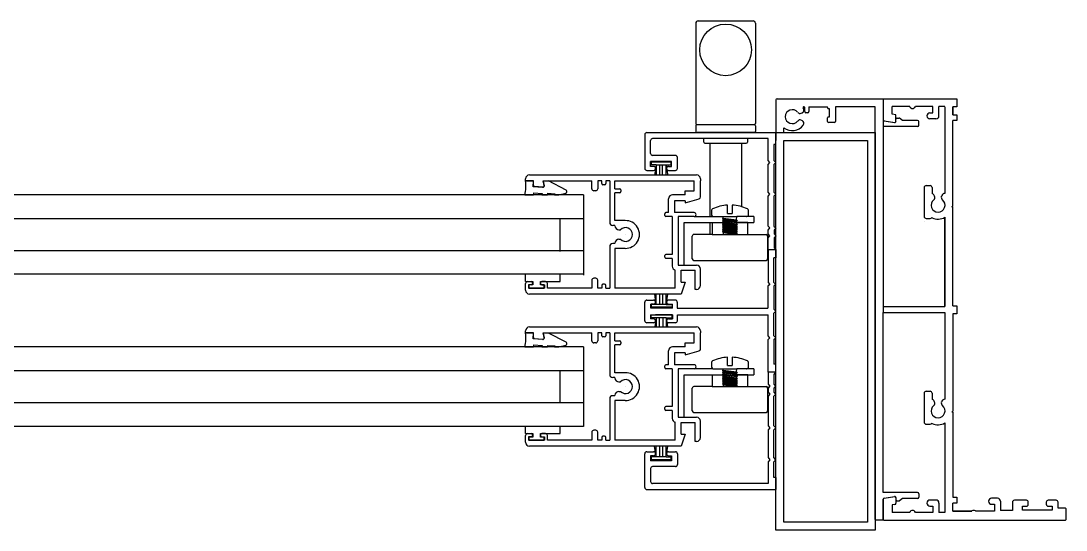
# Model space of a CAD drawing. Header units: millimetres. Extents: x -115 to 857, y -520 to 481.
# Drawn here: x 148.1 to 411.1, y -314.2 to -186.1 of the extents above; entities that cross this region are included whole.
import ezdxf

# ---------------------------------------------------------------- set-up
doc = ezdxf.new("R2010")
doc.units = ezdxf.units.MM
for name, color, linetype in [('cog', 50, 'Continuous'), ('glass', 170, 'Continuous'), ('guides', 94, 'Continuous'), ('seals', 111, 'Continuous')]:
    doc.layers.add(name, color=color, linetype=linetype)

msp = doc.modelspace()

# ---------------------------------------------------------------- linework, layer by layer
at = {"color": 7}
for p, q in [((338.06, -205.97), (338.06, -213.87)), ((338.36, -205.67), (365.06, -205.67)), ((346.31, -207.67), (346.31, -208.9)), ((346.31, -207.67), (351.06, -207.67)), ((351.06, -207.87), (351.06, -207.67)), ((363.06, -207.67), (353.06, -207.67)), ((353.06, -207.67), (353.06, -211.37)), ((363.06, -311.52), (363.06, -207.67)), ((365.06, -205.67), (365.06, -257.92)), ((365.06, -205.67), (383.56, -205.67)), ((367.31, -209.52), (367.31, -207.62)), ((371.73, -207.62), (367.31, -207.62)), ((377.56, -207.62), (373.15, -207.62)), ((377.56, -207.62), (373.15, -207.62)), ((377.56, -209.22), (377.56, -207.62)), ((380.56, -207.62), (379.06, -207.62)), ((379.06, -209.97), (379.06, -207.62)), ((380.56, -207.67), (380.56, -229.51)), ((382.56, -209.67), (382.56, -207.67)), ((382.56, -207.67), (382.56, -209.67)), ((383.56, -207.67), (382.56, -207.67)), ((383.56, -205.67), (383.56, -207.67)), ((344.41, -209.3), (344.64, -209.2)), ((344.7, -209.17), (344.69, -209.17)), ((345.31, -208.9), (345.31, -207.89)), ((346.01, -209.2), (345.61, -209.2)), ((351.56, -208.17), (351.36, -208.17)), ((351.36, -210.17), (351.56, -210.17)), ((351.56, -210.17), (351.56, -208.17)), ((368.26, -209.67), (367.31, -209.52)), ((368.26, -211.32), (368.26, -209.67)), ((376.81, -209.22), (377.56, -209.22)), ((382.56, -209.67), (383.56, -209.67)), ((383.56, -209.67), (383.56, -211.17)), ((340.06, -213.87), (340.06, -212.98)), ((344.41, -211.04), (344.64, -211.15)), ((351.06, -211.37), (351.06, -210.47)), ((352.76, -211.67), (351.36, -211.67)), ((373.68, -212.62), (365.06, -212.62)), ((365.31, -211.21), (367.94, -211.62)), ((365.32, -211.21), (367.92, -211.62)), ((368.26, -211.32), (368.26, -210.51)), ((368.56, -210.51), (368.99, -210.51)), ((369.88, -211.12), (369.18, -210.57)), ((373.68, -211.12), (369.88, -211.12)), ((373.98, -212.32), (373.98, -211.42)), ((378.31, -210.72), (376.81, -210.72)), ((383.56, -211.17), (382.56, -211.17)), ((382.56, -232.65), (382.56, -211.17)), ((338.06, -214.17), (363.06, -214.17)), ((338.06, -314.17), (338.06, -214.17)), ((338.06, -214.17), (338.06, -216.17)), ((338.36, -214.17), (339.76, -214.17)), ((363.06, -214.17), (363.06, -314.17)), ((340.06, -216.17), (361.06, -216.17)), ((340.06, -312.17), (340.06, -216.17)), ((361.06, -216.17), (361.06, -312.17)), ((375.35, -228), (375.35, -235.28)), ((375.85, -227.5), (376.85, -227.5)), ((377.35, -228), (377.35, -229.53)), ((377.97, -230.2), (377.87, -229.96)), ((379.72, -230.2), (379.82, -229.96)), ((380.56, -232.8), (380.56, -232.8)), ((382.31, -232.8), (382.56, -232.65)), ((382.31, -232.8), (382.56, -232.94)), ((382.56, -257.74), (382.56, -232.94)), ((317.58, -235.3), (322.18, -235.3)), ((332.51, -235.32), (328.18, -235.32)), ((332.51, -235.32), (332.51, -236.82)), ((375.35, -236.54), (375.35, -236.54)), ((375.85, -235.78), (376.85, -235.78)), ((377.35, -235.59), (377.35, -235.59)), ((380.56, -235.48), (380.56, -257.92)), ((380.56, -235.48), (380.56, -247.29)), ((380.56, -257.92), (380.56, -235.48)), ((314.96, -236.82), (324.7, -236.82)), ((314.96, -247.51), (314.96, -236.82)), ((328.2, -236.82), (332.51, -236.82)), ((313.46, -247.51), (314.96, -247.51)), ((365.06, -257.92), (380.56, -257.92)), ((365.06, -257.92), (365.06, -259.42)), ((365.06, -259.42), (380.56, -259.42)), ((365.06, -304.72), (365.06, -259.42)), ((380.56, -259.42), (380.56, -281.26)), ((382.56, -257.74), (383.56, -257.74)), ((383.56, -259.74), (382.56, -259.74)), ((382.56, -259.74), (382.56, -284.24)), ((383.56, -257.74), (383.56, -259.74)), ((314.96, -275.08), (324.7, -275.08)), ((314.96, -285.77), (314.96, -275.08)), ((317.58, -273.56), (322.18, -273.56)), ((332.51, -273.58), (328.18, -273.58)), ((328.2, -275.08), (332.51, -275.08)), ((332.51, -273.58), (332.51, -275.08)), ((375.35, -279.75), (375.35, -287.03)), ((375.85, -279.25), (376.85, -279.25)), ((377.35, -279.75), (377.35, -281.28)), ((377.97, -281.95), (377.87, -281.71)), ((379.72, -281.95), (379.82, -281.71)), ((382.31, -284.39), (382.56, -284.24)), ((382.31, -284.39), (382.56, -284.53)), ((382.56, -284.53), (382.56, -305.87)), ((375.85, -287.53), (376.85, -287.53)), ((380.56, -287.23), (380.56, -309.72)), ((373.68, -304.72), (365.06, -304.72)), ((373.98, -305.02), (373.98, -305.92)), ((365.06, -306.43), (365.06, -311.52)), ((365.06, -311.52), (365.06, -306.43)), ((365.31, -306.14), (367.94, -305.72)), ((365.32, -306.13), (367.92, -305.73)), ((368.26, -306.02), (368.26, -307.42)), ((368.26, -306.03), (368.26, -306.55)), ((368.56, -306.84), (368.99, -306.84)), ((369.88, -306.22), (369.18, -306.78)), ((373.68, -306.22), (369.88, -306.22)), ((378.31, -306.62), (376.81, -306.62)), ((379.06, -307.37), (379.06, -309.72)), ((382.56, -305.87), (383.56, -305.87)), ((382.56, -309.37), (382.56, -307.37)), ((383.56, -307.37), (382.56, -307.37)), ((383.56, -305.87), (383.56, -307.37)), ((393.81, -306.17), (392.31, -306.17)), ((392.31, -307.67), (393.06, -307.67)), ((393.06, -307.67), (393.06, -309.37)), ((394.56, -306.92), (394.56, -309.27)), ((397.56, -307.17), (397.56, -309.27)), ((401.06, -306.67), (398.06, -306.67)), ((401.56, -307.67), (401.56, -307.17)), ((406.06, -307.17), (406.06, -307.67)), ((408.56, -306.67), (406.56, -306.67)), ((409.06, -308.67), (409.06, -307.17)), ((368.01, -307.71), (367.31, -307.82)), ((367.31, -307.82), (367.31, -309.72)), ((371.73, -309.72), (367.31, -309.72)), ((377.56, -309.72), (373.15, -309.72)), ((377.56, -309.72), (373.15, -309.72)), ((376.81, -308.12), (377.56, -308.12)), ((377.56, -308.12), (377.56, -309.72)), ((380.56, -309.72), (379.06, -309.72)), ((380.56, -309.72), (379.06, -309.72)), ((387.37, -309.37), (382.56, -309.37)), ((382.56, -309.37), (387.37, -309.37)), ((393.06, -309.37), (388.26, -309.37)), ((397.56, -309.27), (394.56, -309.27)), ((400.06, -309.17), (400.06, -308.17)), ((400.06, -308.17), (401.06, -308.17)), ((407.56, -309.17), (400.06, -309.17)), ((406.56, -308.17), (407.56, -308.17)), ((407.56, -308.17), (407.56, -309.17)), ((410.91, -308.67), (409.06, -308.67)), ((411.06, -311.52), (411.06, -308.82)), ((361.06, -312.17), (340.06, -312.17)), ((364.91, -311.67), (363.21, -311.67)), ((365.21, -311.67), (410.91, -311.67)), ((363.06, -314.17), (338.06, -314.17))]:
    msp.add_line(p, q, dxfattribs=at)
for centre, radius, start, end in [((338.36, -205.97), 0.3, 90, 180), ((345.09, -207.89), 0.22, 0, 222.9206), ((372.44, -207.37), 0.75, 199.4712, 340.5288), ((342.15, -210.17), 1.75, 38.6499, 321.3501), ((344.11, -208.61), 0.75, 218.6499, 293.4419), ((344.34, -208.51), 0.75, 293.4419, 37.2385), ((342.15, -210.17), 3.5, 37.2385, 37.4901), ((345.61, -208.9), 0.3, 180, 270), ((346.01, -208.9), 0.3, 270, 0), ((351.36, -207.87), 0.3, 180, 270), ((351.36, -210.47), 0.3, 90, 180), ((376.81, -209.97), 0.75, 90, 270), ((378.31, -209.97), 0.75, 270, 0), ((342.15, -210.17), 3.5, 233.298, 322.7615), ((344.11, -211.73), 0.75, 66.5581, 141.3501), ((344.34, -211.84), 0.75, 322.7615, 66.5581), ((351.36, -211.37), 0.3, 180, 270), ((352.76, -211.37), 0.3, 270, 0), ((365.36, -210.91), 0.3, 180, 261.1193), ((365.36, -210.91), 0.3, 180.1234, 258.957), ((367.96, -211.32), 0.3, 261.1193, 0), ((367.96, -211.32), 0.308, 267.5359, 359.8646), ((368.56, -210.81), 0.3, 90, 182.8603), ((368.99, -210.81), 0.3, 51.7259, 90), ((373.68, -211.42), 0.3, 0, 90), ((373.68, -212.32), 0.3, 270, 0), ((338.36, -213.87), 0.3, 180, 270), ((339.76, -213.87), 0.3, 270, 0), ((375.85, -228), 0.5, 90, 180), ((376.85, -228), 0.5, 0, 90), ((378.85, -232.45), 1.75, 128.6499, 51.3501), ((377.18, -230.26), 0.75, 23.4419, 77.3667), ((377.29, -230.5), 0.75, 308.6499, 23.4419), ((380.41, -230.5), 0.75, 156.5581, 231.3501), ((380.51, -230.26), 0.75, 86.1072, 156.5581), ((375.85, -235.28), 0.5, 180, 270), ((376.85, -235.28), 0.5, 270, 327.4941), ((377.48, -235.26), 0.358, 234.2158, 248.5702), ((378.85, -232.45), 3.48, 244.4814, 299.5073), ((375.85, -279.75), 0.5, 90, 180), ((376.85, -279.75), 0.5, 0, 90), ((377.18, -282.01), 0.75, 23.4419, 77.3667), ((380.51, -282.01), 0.75, 86.1072, 156.5581), ((378.85, -284.2), 1.75, 128.6499, 51.3501), ((377.29, -282.25), 0.75, 308.6499, 23.4419), ((380.41, -282.25), 0.75, 156.5581, 231.3501), ((375.85, -287.03), 0.5, 180, 270), ((376.85, -287.03), 0.5, 270, 327.4937), ((377.48, -287.01), 0.358, 234.2158, 248.5702), ((378.85, -284.2), 3.48, 244.4814, 299.5073), ((373.68, -305.02), 0.3, 0, 90), ((365.36, -306.43), 0.3, 98.8807, 180), ((365.36, -306.43), 0.3, 101.043, 179.8766), ((367.96, -306.02), 0.3, 0, 98.8807), ((367.96, -306.03), 0.308, 0.1354, 92.4641), ((367.96, -307.42), 0.3, 279.0133, 0), ((368.56, -306.54), 0.3, 177.1397, 270), ((368.99, -306.54), 0.3, 270, 308.2741), ((373.68, -305.92), 0.3, 270, 0), ((376.81, -307.37), 0.75, 90, 270), ((378.31, -307.37), 0.75, 0, 90), ((392.31, -306.92), 0.75, 90, 270), ((393.81, -306.92), 0.75, 0, 90), ((398.06, -307.17), 0.5, 90, 180), ((401.06, -307.17), 0.5, 0, 90), ((401.06, -307.67), 0.5, 270, 0), ((406.56, -307.17), 0.5, 90, 180), ((406.56, -307.67), 0.5, 180, 270), ((408.56, -307.17), 0.5, 0, 90), ((372.44, -309.97), 0.75, 19.4712, 160.5288), ((387.81, -309.97), 0.75, 53.5614, 126.4386), ((410.91, -308.82), 0.15, 0, 90), ((363.21, -311.52), 0.15, 180, 270), ((364.91, -311.52), 0.15, 270, 0), ((365.21, -311.52), 0.15, 180, 270), ((410.91, -311.52), 0.15, 270, 0)]:
    msp.add_arc(centre, radius, start, end, dxfattribs=at)
at = {"layer": 'cog', "color": 77}
for p, q in [((321.88, -233.72), (321.88, -234.91)), ((325.88, -234.49), (325.88, -232.43)), ((327.08, -232.43), (327.08, -234.49)), ((327.08, -232.43), (327.08, -232.43)), ((331.13, -234.92), (331.13, -233.73)), ((322.28, -235.31), (324.78, -235.31)), ((324.57, -235.79), (324.77, -235.68)), ((324.57, -235.79), (324.77, -235.9)), ((324.57, -236.27), (324.77, -236.16)), ((324.57, -236.27), (324.77, -236.38)), ((324.57, -236.75), (324.77, -236.64)), ((324.77, -235.68), (324.78, -235.31)), ((324.77, -235.68), (328.17, -236.13)), ((324.77, -235.9), (328.17, -236.35)), ((324.77, -236.16), (324.77, -235.9)), ((324.77, -236.16), (328.17, -236.61)), ((324.77, -236.38), (328.17, -236.83)), ((324.77, -236.64), (324.77, -236.38)), ((324.77, -236.64), (326.1, -236.82)), ((324.78, -235.31), (328.18, -235.32)), ((325.88, -234.49), (327.08, -234.49)), ((328.17, -236.13), (328.18, -235.32)), ((328.17, -236.13), (328.38, -236.25)), ((328.17, -236.35), (328.38, -236.25)), ((328.17, -236.61), (328.17, -236.35)), ((328.17, -236.61), (328.38, -236.73)), ((330.69, -235.31), (330.77, -235.31)), ((324.57, -236.75), (324.77, -236.86)), ((324.57, -237.23), (324.77, -237.12)), ((324.57, -237.23), (324.77, -237.34)), ((324.57, -237.71), (324.77, -237.6)), ((324.57, -237.71), (324.77, -237.82)), ((324.57, -238.19), (324.77, -238.08)), ((324.57, -238.19), (324.77, -238.3)), ((324.57, -238.67), (324.77, -238.56)), ((324.57, -238.67), (324.77, -238.78)), ((324.57, -239.15), (324.77, -239.04)), ((324.57, -239.15), (324.77, -239.26)), ((324.77, -236.86), (328.17, -237.31)), ((324.77, -237.12), (324.77, -236.86)), ((324.77, -237.12), (328.17, -237.57)), ((324.77, -237.34), (328.17, -237.79)), ((324.77, -237.6), (324.77, -237.34)), ((324.77, -237.6), (328.17, -238.05)), ((324.77, -237.82), (328.17, -238.27)), ((324.77, -238.08), (324.77, -237.82)), ((324.77, -238.08), (328.17, -238.53)), ((324.77, -238.3), (328.17, -238.75)), ((324.77, -238.56), (324.77, -238.3)), ((324.77, -238.56), (328.17, -239.01)), ((324.77, -238.78), (328.17, -239.23)), ((324.77, -239.04), (324.77, -238.78)), ((324.77, -239.04), (328.17, -239.49)), ((324.77, -239.26), (328.17, -239.71)), ((324.77, -239.26), (324.77, -239.65)), ((326.1, -236.82), (328.17, -237.09)), ((328.17, -236.83), (328.38, -236.73)), ((328.17, -237.09), (328.17, -236.83)), ((328.17, -237.09), (328.38, -237.21)), ((328.17, -237.31), (328.38, -237.21)), ((328.17, -237.57), (328.17, -237.31)), ((328.17, -237.57), (328.38, -237.69)), ((328.17, -237.79), (328.38, -237.69)), ((328.17, -238.05), (328.17, -237.79)), ((328.17, -238.05), (328.38, -238.17)), ((328.17, -238.27), (328.38, -238.17)), ((328.17, -238.53), (328.17, -238.27)), ((328.17, -238.53), (328.38, -238.65)), ((328.17, -238.75), (328.38, -238.65)), ((328.17, -239.01), (328.17, -238.75)), ((328.17, -239.01), (328.38, -239.13)), ((328.17, -239.23), (328.38, -239.13)), ((328.17, -239.49), (328.17, -239.23)), ((324.77, -239.65), (328.17, -239.71)), ((328.17, -239.49), (328.38, -239.61)), ((328.17, -239.71), (328.38, -239.61)), ((325.88, -272.75), (325.88, -270.69)), ((327.08, -270.69), (327.08, -272.75)), ((327.08, -270.69), (327.08, -270.69)), ((321.88, -271.98), (321.88, -273.17)), ((325.88, -272.75), (327.08, -272.75)), ((331.13, -273.18), (331.13, -271.99)), ((322.28, -273.57), (324.78, -273.58)), ((324.57, -274.06), (324.77, -273.94)), ((324.57, -274.06), (324.77, -274.16)), ((324.57, -274.54), (324.77, -274.42)), ((324.57, -274.54), (324.77, -274.64)), ((324.57, -275.02), (324.77, -274.9)), ((324.57, -275.02), (324.77, -275.12)), ((324.57, -275.5), (324.77, -275.38)), ((324.57, -275.5), (324.77, -275.6)), ((324.57, -275.98), (324.77, -275.86)), ((324.57, -275.98), (324.77, -276.08)), ((324.77, -273.94), (324.78, -273.58)), ((324.77, -273.94), (328.17, -274.39)), ((324.77, -274.16), (328.17, -274.61)), ((324.77, -274.42), (324.77, -274.16)), ((324.77, -274.42), (328.17, -274.87)), ((324.77, -274.64), (328.17, -275.09)), ((324.77, -274.9), (324.77, -274.64)), ((324.77, -274.9), (326.1, -275.08)), ((324.77, -275.12), (328.17, -275.57)), ((324.77, -275.38), (324.77, -275.12)), ((324.77, -275.38), (328.17, -275.83)), ((324.77, -275.6), (328.17, -276.05)), ((324.77, -275.86), (324.77, -275.6)), ((324.77, -275.86), (328.17, -276.31)), ((324.77, -276.08), (328.17, -276.53)), ((324.77, -276.34), (324.77, -276.08)), ((324.78, -273.58), (328.18, -273.58)), ((326.1, -275.08), (328.17, -275.35)), ((328.17, -274.39), (328.18, -273.58)), ((328.17, -274.39), (328.38, -274.51)), ((328.17, -274.61), (328.38, -274.51)), ((328.17, -274.87), (328.17, -274.61)), ((328.17, -274.87), (328.38, -274.99)), ((328.17, -275.09), (328.38, -274.99)), ((328.17, -275.35), (328.17, -275.09)), ((328.17, -275.35), (328.38, -275.47)), ((328.17, -275.57), (328.38, -275.47)), ((328.17, -275.83), (328.17, -275.57)), ((328.17, -275.83), (328.38, -275.95)), ((328.17, -276.05), (328.38, -275.95)), ((328.17, -276.31), (328.17, -276.05)), ((330.69, -273.58), (330.77, -273.58)), ((324.57, -276.46), (324.77, -276.34)), ((324.57, -276.46), (324.77, -276.56)), ((324.57, -276.94), (324.77, -276.82)), ((324.57, -276.94), (324.77, -277.04)), ((324.57, -277.42), (324.77, -277.3)), ((324.57, -277.42), (324.77, -277.52)), ((324.77, -276.34), (328.17, -276.79)), ((324.77, -276.56), (328.17, -277.01)), ((324.77, -276.82), (324.77, -276.56)), ((324.77, -276.82), (328.17, -277.27)), ((324.77, -277.04), (328.17, -277.49)), ((324.77, -277.3), (324.77, -277.04)), ((324.77, -277.3), (328.17, -277.75)), ((324.77, -277.52), (328.17, -277.97)), ((324.77, -277.52), (324.77, -277.91)), ((324.77, -277.91), (328.17, -277.97)), ((328.17, -276.31), (328.38, -276.43)), ((328.17, -276.53), (328.38, -276.43)), ((328.17, -276.79), (328.17, -276.53)), ((328.17, -276.79), (328.38, -276.91)), ((328.17, -277.01), (328.38, -276.91)), ((328.17, -277.27), (328.17, -277.01)), ((328.17, -277.27), (328.38, -277.39)), ((328.17, -277.49), (328.38, -277.39)), ((328.17, -277.75), (328.17, -277.49)), ((328.17, -277.75), (328.38, -277.87)), ((328.17, -277.97), (328.38, -277.87))]:
    msp.add_line(p, q, dxfattribs=at)
at = {"layer": 'cog', "color": 92}
for p, q in [((322, -236.82), (322, -239.82)), ((331, -236.82), (328.2, -236.82)), ((331, -239.82), (331, -236.82)), ((317, -245.92), (317, -240.22)), ((322, -239.82), (317.4, -239.82)), ((322, -239.82), (331, -239.82)), ((331, -239.82), (335.6, -239.82)), ((336, -245.92), (336, -239.82)), ((317.4, -246.32), (335.6, -246.32)), ((322, -275.08), (322, -278.08)), ((331, -275.08), (328.2, -275.08)), ((331, -278.08), (331, -275.08)), ((317, -284.18), (317, -278.48)), ((322, -278.08), (317.4, -278.08)), ((322, -278.08), (331, -278.08)), ((331, -278.08), (335.6, -278.08)), ((336, -284.18), (336, -278.08)), ((317.4, -284.58), (335.6, -284.58))]:
    msp.add_line(p, q, dxfattribs=at)
at = {"layer": 'cog', "color": 77}
for centre, radius, start, end in [((322.28, -233.72), 0.4, 114.3039, 180), ((326.49, -243.05), 10.64, 93.2864, 114.3039), ((326.49, -243.05), 10.64, 65.5584, 86.8107), ((330.73, -233.73), 0.4, 0, 65.5584), ((322.28, -234.91), 0.4, 180, 269.9748), ((330.73, -234.92), 0.4, 275.5242, 0), ((326.49, -281.31), 10.64, 93.2864, 114.3039), ((326.49, -281.31), 10.64, 65.5584, 86.8107), ((322.28, -271.98), 0.4, 114.3039, 180), ((322.28, -273.17), 0.4, 180, 269.9748), ((330.73, -273.18), 0.4, 275.5242, 0), ((330.73, -271.99), 0.4, 0, 65.5584)]:
    msp.add_arc(centre, radius, start, end, dxfattribs=at)
at = {"layer": 'cog', "color": 92}
for centre, start, end in [((317.4, -240.22), 90, 180.0331), ((335.6, -240.22), 0, 90), ((317.4, -245.92), 180.0331, 270), ((335.6, -245.92), 270, 0), ((317.4, -278.48), 90, 180.0331), ((335.6, -278.48), 0, 90), ((317.4, -284.18), 180.0331, 270), ((335.6, -284.18), 270, 0)]:
    msp.add_arc(centre, 0.4, start, end, dxfattribs=at)
at = {"layer": 'glass', "color": 5}
for p, q in [((289.67, -229.83), (6.49, -229.83)), ((289.67, -229.83), (289.67, -235.83)), ((289.67, -230.07), (289.67, -236.07)), ((289.67, -235.83), (6.49, -235.83)), ((6.49, -243.83), (289.67, -243.83)), ((289.67, -243.83), (289.67, -249.83)), ((289.67, -244.07), (289.67, -250.07)), ((289.67, -249.83), (6.49, -249.83)), ((289.67, -268.09), (6.49, -268.09)), ((289.67, -268.09), (6.49, -268.09)), ((289.67, -268.09), (289.67, -274.09)), ((289.67, -268.09), (289.67, -274.09)), ((289.67, -274.09), (6.49, -274.09)), ((289.67, -274.09), (6.49, -274.09)), ((6.49, -282.09), (289.67, -282.09)), ((6.49, -282.09), (289.67, -282.09)), ((289.67, -282.09), (289.67, -288.09)), ((289.67, -282.09), (289.67, -288.09)), ((289.67, -288.09), (6.49, -288.09)), ((289.67, -288.09), (6.49, -288.09))]:
    msp.add_line(p, q, dxfattribs=at)
at = {"layer": 'glass', "color": 214}
for p, q in [((283.67, -235.83), (283.67, -243.83)), ((283.67, -236.07), (283.67, -244.07)), ((289.67, -235.83), (289.67, -243.83)), ((289.67, -236.07), (289.67, -244.07)), ((283.67, -274.09), (283.67, -282.09)), ((283.67, -274.09), (283.67, -282.09)), ((289.67, -274.09), (289.67, -282.09)), ((289.67, -274.09), (289.67, -282.09))]:
    msp.add_line(p, q, dxfattribs=at)
at = {"layer": 'guides', "color": 94}
for p, q in [((305.06, -214.67), (305.06, -223.17)), ((305.56, -214.17), (338.06, -214.17)), ((338.06, -217.17), (338.06, -214.17)), ((306.52, -219.42), (306.52, -216.17)), ((336.06, -215.67), (307.02, -215.67)), ((336.06, -221.17), (336.06, -215.67)), ((338.06, -217.17), (337.56, -217.17)), ((337.56, -217.17), (337.56, -221.17)), ((312.75, -219.92), (307.02, -219.92)), ((313.25, -223.17), (313.25, -220.42)), ((311.8, -221.42), (306.52, -221.42)), ((306.52, -221.42), (306.52, -221.42)), ((306.52, -222.67), (306.52, -221.42)), ((307.27, -222.67), (306.52, -222.67)), ((311.05, -222.67), (311.8, -222.67)), ((311.8, -222.67), (311.8, -221.42)), ((336.56, -221.67), (336.06, -221.17)), ((336.06, -222.19), (336.56, -221.67)), ((336.06, -229.19), (336.06, -222.19)), ((337.56, -221.17), (338.06, -221.67)), ((338.06, -221.67), (337.56, -222.19)), ((337.56, -222.19), (337.56, -229.19)), ((275.06, -226.31), (275.06, -225.81)), ((276.06, -224.81), (318.06, -224.81)), ((305.56, -223.67), (307.27, -223.67)), ((311.05, -223.67), (312.75, -223.67)), ((319.06, -225.81), (319.06, -226.31)), ((275.06, -226.31), (277.06, -226.31)), ((277.06, -227.46), (277.06, -226.31)), ((279.38, -227.94), (277.34, -227.75)), ((279.7, -227.47), (279.47, -226.31)), ((279.47, -226.31), (291.73, -226.31)), ((279.7, -227.64), (279.7, -227.47)), ((291.73, -228.31), (291.73, -226.31)), ((294.23, -226.31), (293.23, -226.31)), ((293.23, -226.31), (293.23, -228.31)), ((294.23, -227.01), (294.23, -226.31)), ((294.93, -227.31), (294.53, -227.31)), ((296.23, -226.31), (295.23, -226.31)), ((295.23, -226.31), (295.23, -227.01)), ((296.23, -226.31), (296.23, -236.78)), ((297.56, -228.31), (297.56, -226.31)), ((297.56, -226.31), (317.49, -226.31)), ((297.56, -228.31), (298.76, -228.31)), ((299.06, -228.61), (299.06, -229.01)), ((317.49, -228.81), (317.49, -226.31)), ((319.06, -230.37), (319.06, -226.31)), ((292.73, -228.81), (292.23, -228.81)), ((297.56, -236.31), (297.56, -229.31)), ((298.76, -229.31), (297.56, -229.31)), ((311.06, -234.31), (311.06, -230.81)), ((315.19, -229.81), (312.06, -229.81)), ((315.19, -231.31), (312.56, -231.31)), ((312.56, -231.31), (312.56, -234.31)), ((315.19, -229.81), (315.19, -228.81)), ((315.19, -228.81), (317.49, -228.81)), ((315.19, -231.81), (318.7, -230.85)), ((315.19, -231.31), (315.19, -231.81)), ((315.19, -231.31), (315.19, -231.81)), ((336.56, -229.67), (336.06, -229.19)), ((336.06, -230.18), (336.56, -229.67)), ((336.06, -237.68), (336.06, -230.18)), ((337.56, -229.19), (338.06, -229.67)), ((338.06, -229.67), (337.56, -230.18)), ((337.56, -230.18), (337.56, -237.68)), ((300.13, -236.31), (297.56, -236.31)), ((310.06, -235.01), (310.06, -234.61)), ((311.06, -234.31), (310.36, -234.31)), ((311.96, -235.31), (310.36, -235.31)), ((311.96, -235.31), (311.96, -244.81)), ((317.46, -234.31), (312.56, -234.31)), ((314.21, -235.31), (313.46, -235.31)), ((313.46, -235.31), (313.46, -247.51)), ((317.46, -235.31), (314.21, -235.31)), ((297.56, -237.53), (296.98, -237.53)), ((297.56, -237.61), (297.56, -237.53)), ((298.56, -238.61), (298.94, -238.61)), ((336.56, -238.17), (336.06, -237.68)), ((336.06, -238.68), (336.56, -238.17)), ((336.06, -239.68), (336.06, -238.68)), ((337.56, -237.68), (338.06, -238.17)), ((338.06, -238.17), (337.58, -238.68)), ((337.58, -238.68), (337.58, -239.68)), ((298.56, -241.01), (298.94, -241.01)), ((300.22, -239.81), (300.22, -239.81)), ((336.56, -240.17), (336.06, -239.68)), ((336.06, -240.67), (336.56, -240.17)), ((336.06, -243.67), (336.06, -240.67)), ((337.58, -239.68), (338.06, -240.17)), ((338.06, -240.17), (337.58, -240.64)), ((337.58, -240.64), (337.58, -243.14)), ((296.23, -242.85), (296.23, -253.31)), ((297.56, -242.1), (296.98, -242.1)), ((297.56, -242.1), (297.56, -242.01)), ((300.13, -243.31), (297.56, -243.31)), ((297.56, -243.32), (297.56, -253.31)), ((338.06, -243.67), (336.06, -243.67)), ((336.06, -243.67), (336.06, -251.87)), ((338.06, -243.67), (336.06, -243.67)), ((337.58, -243.14), (338.06, -243.67)), ((338.06, -243.67), (338.06, -245.67)), ((310.06, -245.51), (310.06, -245.11)), ((311.96, -244.81), (310.36, -244.81)), ((311.96, -245.81), (310.36, -245.81)), ((311.96, -245.81), (311.96, -247.81)), ((337.56, -251.87), (337.56, -245.67)), ((338.06, -245.67), (337.56, -245.67)), ((312.71, -253.31), (312.71, -248.78)), ((313.46, -247.51), (318.06, -247.51)), ((314.21, -251.81), (314.21, -248.81)), ((314.21, -248.81), (317.76, -248.81)), ((317.76, -253.61), (317.76, -248.81)), ((319.06, -252.61), (319.06, -248.51)), ((275.06, -253.81), (275.06, -252.15)), ((275.56, -251.65), (276.51, -251.65)), ((276.51, -252.45), (275.81, -252.45)), ((275.81, -252.45), (275.81, -253.31)), ((276.81, -251.95), (276.81, -252.15)), ((278.81, -251.95), (278.81, -252.15)), ((280.06, -251.65), (279.11, -251.65)), ((279.11, -252.45), (279.81, -252.45)), ((279.81, -252.45), (279.81, -253.31)), ((280.56, -253.31), (280.56, -252.15)), ((291.73, -251.31), (291.73, -253.31)), ((292.73, -250.81), (292.23, -250.81)), ((293.23, -253.31), (293.23, -251.31)), ((294.93, -252.31), (294.53, -252.31)), ((314.21, -251.81), (315.21, -251.81)), ((315.21, -251.81), (314.21, -254.81)), ((314.4, -251.81), (314.4, -251.81)), ((336.56, -252.37), (336.05, -252.85)), ((336.06, -251.87), (336.56, -252.37)), ((338.06, -252.37), (337.55, -252.85)), ((337.56, -251.87), (338.06, -252.37)), ((279.81, -253.31), (275.81, -253.31)), ((314.21, -254.81), (276.06, -254.81)), ((291.73, -253.31), (280.56, -253.31)), ((294.23, -253.31), (293.23, -253.31)), ((294.23, -252.61), (294.23, -253.31)), ((295.23, -253.31), (295.23, -252.61)), ((295.23, -253.31), (296.23, -253.31)), ((312.71, -253.31), (297.56, -253.31)), ((318.06, -253.61), (317.76, -253.61)), ((336.05, -252.85), (336.05, -258.32)), ((337.55, -252.85), (337.55, -258.57)), ((305.06, -261.51), (305.06, -256.81)), ((305.56, -256.31), (307.27, -256.31)), ((307.27, -257.31), (306.55, -257.31)), ((306.55, -258.31), (306.55, -257.31)), ((312.74, -256.32), (311.06, -256.32)), ((311.06, -257.32), (312.06, -257.32)), ((312.06, -258.32), (312.06, -257.32)), ((313.24, -256.82), (313.24, -258.32)), ((306.53, -260.01), (307.71, -260.01)), ((306.53, -260.01), (306.53, -261.01)), ((312.06, -258.32), (306.55, -258.31)), ((307.77, -260.01), (307.71, -260.01)), ((312.06, -260.01), (307.77, -260.01)), ((312.06, -260.01), (312.06, -261.01)), ((313.24, -258.32), (336.05, -258.32)), ((313.26, -261.51), (313.26, -260.02)), ((313.26, -260.02), (336.06, -260.02)), ((336.06, -265.29), (336.06, -260.02)), ((337.55, -258.57), (338.05, -259.07)), ((337.55, -259.56), (338.05, -259.07)), ((337.55, -265.28), (337.55, -259.56)), ((307.26, -262.01), (305.56, -262.01)), ((307.26, -261.01), (306.53, -261.01)), ((307.77, -261.01), (307.76, -261.01)), ((307.76, -261.51), (307.76, -261.51)), ((311.06, -261.01), (312.06, -261.01)), ((312.76, -262.01), (311.06, -262.01)), ((275.06, -264.57), (275.06, -264.07)), ((275.06, -264.57), (275.06, -264.07)), ((275.06, -264.57), (277.06, -264.57)), ((275.06, -264.57), (277.06, -264.57)), ((276.06, -263.07), (318.06, -263.07)), ((276.06, -263.07), (318.06, -263.07)), ((277.06, -265.72), (277.06, -264.57)), ((277.06, -265.72), (277.06, -264.57)), ((279.7, -265.73), (279.47, -264.57)), ((279.47, -264.57), (291.73, -264.57)), ((279.7, -265.73), (279.47, -264.57)), ((279.47, -264.57), (291.73, -264.57)), ((291.73, -266.57), (291.73, -264.57)), ((291.73, -266.57), (291.73, -264.57)), ((294.23, -264.57), (293.23, -264.57)), ((293.23, -264.57), (293.23, -266.57)), ((294.23, -264.57), (293.23, -264.57)), ((293.23, -264.57), (293.23, -266.57)), ((294.23, -265.27), (294.23, -264.57)), ((294.23, -265.27), (294.23, -264.57)), ((294.93, -265.57), (294.53, -265.57)), ((294.93, -265.57), (294.53, -265.57)), ((296.23, -264.57), (295.23, -264.57)), ((295.23, -264.57), (295.23, -265.27)), ((296.23, -264.57), (295.23, -264.57)), ((295.23, -264.57), (295.23, -265.27)), ((296.23, -264.57), (296.23, -275.04)), ((296.23, -264.57), (296.23, -275.04)), ((297.56, -266.57), (297.56, -264.57)), ((297.56, -264.57), (317.49, -264.57)), ((297.56, -266.57), (297.56, -264.57)), ((297.56, -264.57), (317.49, -264.57)), ((317.49, -267.07), (317.49, -264.57)), ((317.49, -267.07), (317.49, -264.57)), ((319.06, -264.07), (319.06, -264.57)), ((319.06, -264.07), (319.06, -264.57)), ((319.06, -268.63), (319.06, -264.57)), ((319.06, -268.63), (319.06, -264.57)), ((336.56, -265.77), (336.06, -265.29)), ((338.06, -265.77), (337.55, -265.28)), ((279.38, -266.2), (277.34, -266.02)), ((279.38, -266.2), (277.34, -266.02)), ((279.7, -265.91), (279.7, -265.73)), ((279.7, -265.91), (279.7, -265.73)), ((292.73, -267.07), (292.23, -267.07)), ((292.73, -267.07), (292.23, -267.07)), ((297.56, -266.57), (298.76, -266.57)), ((297.56, -266.57), (298.76, -266.57)), ((297.56, -274.58), (297.56, -267.57)), ((298.76, -267.57), (297.56, -267.57)), ((297.56, -274.58), (297.56, -267.57)), ((298.76, -267.57), (297.56, -267.57)), ((299.06, -266.87), (299.06, -267.27)), ((299.06, -266.87), (299.06, -267.27)), ((315.19, -268.07), (312.06, -268.07)), ((315.19, -268.07), (312.06, -268.07)), ((315.19, -268.07), (315.19, -267.07)), ((315.19, -267.07), (317.49, -267.07)), ((315.19, -268.07), (315.19, -267.07)), ((315.19, -267.07), (317.49, -267.07)), ((336.06, -266.26), (336.56, -265.77)), ((336.06, -274.46), (336.06, -266.26)), ((337.56, -266.26), (338.06, -265.77)), ((337.56, -266.26), (337.56, -272.46)), ((311.06, -272.57), (311.06, -269.07)), ((311.06, -272.57), (311.06, -269.07)), ((315.19, -269.57), (312.56, -269.57)), ((312.56, -269.57), (312.56, -272.57)), ((315.19, -269.57), (312.56, -269.57)), ((312.56, -269.57), (312.56, -272.57)), ((315.19, -270.07), (318.7, -269.11)), ((315.19, -270.07), (318.7, -269.11)), ((315.19, -269.57), (315.19, -270.07)), ((315.19, -269.57), (315.19, -270.07)), ((315.19, -269.57), (315.19, -270.07)), ((315.19, -269.57), (315.19, -270.07)), ((310.06, -273.27), (310.06, -272.87)), ((310.06, -273.27), (310.06, -272.87)), ((311.06, -272.57), (310.36, -272.57)), ((311.06, -272.57), (310.36, -272.57)), ((317.46, -272.57), (312.56, -272.57)), ((317.46, -272.57), (312.56, -272.57)), ((338.06, -272.46), (337.56, -272.46)), ((338.06, -274.46), (338.06, -272.46)), ((297.56, -275.79), (296.98, -275.79)), ((297.56, -275.79), (296.98, -275.79)), ((300.13, -274.58), (297.56, -274.58)), ((300.13, -274.58), (297.56, -274.58)), ((297.56, -275.88), (297.56, -275.79)), ((297.56, -275.88), (297.56, -275.79)), ((311.96, -273.57), (310.36, -273.57)), ((311.96, -273.57), (310.36, -273.57)), ((311.96, -273.57), (311.96, -283.07)), ((311.96, -273.57), (311.96, -283.07)), ((314.21, -273.57), (313.46, -273.57)), ((313.46, -273.57), (313.46, -285.77)), ((314.21, -273.57), (313.46, -273.57)), ((313.46, -273.57), (313.46, -285.77)), ((317.46, -273.57), (314.21, -273.57)), ((317.46, -273.57), (314.21, -273.57)), ((336.06, -274.46), (336.06, -277.46)), ((338.06, -274.46), (336.06, -274.46)), ((338.06, -274.46), (336.06, -274.46)), ((337.58, -274.99), (338.06, -274.46)), ((337.58, -277.49), (337.58, -274.99)), ((298.56, -276.88), (298.94, -276.88)), ((298.56, -276.88), (298.94, -276.88)), ((300.22, -278.07), (300.22, -278.07)), ((300.22, -278.07), (300.22, -278.07)), ((336.06, -277.46), (336.56, -277.96)), ((336.56, -277.96), (336.06, -278.45)), ((336.06, -278.45), (336.06, -279.45)), ((338.06, -277.96), (337.58, -277.49)), ((337.58, -278.45), (338.06, -277.96)), ((337.58, -279.45), (337.58, -278.45)), ((296.23, -281.11), (296.23, -291.57)), ((296.23, -281.11), (296.23, -291.57)), ((297.56, -280.36), (296.98, -280.36)), ((297.56, -280.36), (296.98, -280.36)), ((297.56, -280.36), (297.56, -280.27)), ((297.56, -280.36), (297.56, -280.27)), ((298.56, -279.27), (298.94, -279.27)), ((298.56, -279.27), (298.94, -279.27)), ((336.06, -279.45), (336.56, -279.96)), ((336.56, -279.96), (336.06, -280.45)), ((336.06, -280.45), (336.06, -287.95)), ((337.56, -280.45), (338.06, -279.96)), ((337.56, -287.95), (337.56, -280.45)), ((338.06, -279.96), (337.58, -279.45)), ((300.13, -281.57), (297.56, -281.57)), ((300.13, -281.57), (297.56, -281.57)), ((297.56, -281.58), (297.56, -291.57)), ((297.56, -281.58), (297.56, -291.57)), ((310.06, -283.77), (310.06, -283.37)), ((310.06, -283.77), (310.06, -283.37)), ((311.96, -283.07), (310.36, -283.07)), ((311.96, -283.07), (310.36, -283.07)), ((311.96, -284.07), (310.36, -284.07)), ((311.96, -284.07), (310.36, -284.07)), ((311.96, -284.07), (311.96, -286.07)), ((311.96, -284.07), (311.96, -286.07)), ((313.46, -285.77), (318.06, -285.77)), ((313.46, -285.77), (318.06, -285.77)), ((292.73, -289.07), (292.23, -289.07)), ((292.73, -289.07), (292.23, -289.07)), ((312.71, -291.57), (312.71, -287.04)), ((312.71, -291.57), (312.71, -287.04)), ((314.21, -290.07), (314.21, -287.07)), ((314.21, -287.07), (317.76, -287.07)), ((314.21, -290.07), (314.21, -287.07)), ((314.21, -287.07), (317.76, -287.07)), ((317.76, -291.87), (317.76, -287.07)), ((317.76, -291.87), (317.76, -287.07)), ((319.06, -290.87), (319.06, -286.77)), ((319.06, -290.87), (319.06, -286.77)), ((336.06, -287.95), (336.56, -288.46)), ((336.56, -288.46), (336.06, -288.94)), ((336.06, -288.94), (336.06, -295.94)), ((338.06, -288.46), (337.56, -287.95)), ((337.56, -288.94), (338.06, -288.46)), ((337.56, -295.94), (337.56, -288.94)), ((275.06, -292.07), (275.06, -290.41)), ((275.06, -292.07), (275.06, -290.41)), ((275.56, -289.91), (276.51, -289.91)), ((275.56, -289.91), (276.51, -289.91)), ((276.51, -290.71), (275.81, -290.71)), ((275.81, -290.71), (275.81, -291.57)), ((276.51, -290.71), (275.81, -290.71)), ((275.81, -290.71), (275.81, -291.57)), ((279.81, -291.57), (275.81, -291.57)), ((279.81, -291.57), (275.81, -291.57)), ((276.81, -290.21), (276.81, -290.41)), ((276.81, -290.21), (276.81, -290.41)), ((278.81, -290.21), (278.81, -290.41)), ((278.81, -290.21), (278.81, -290.41)), ((280.06, -289.91), (279.11, -289.91)), ((280.06, -289.91), (279.11, -289.91)), ((279.11, -290.71), (279.81, -290.71)), ((279.11, -290.71), (279.81, -290.71)), ((279.81, -290.71), (279.81, -291.57)), ((279.81, -290.71), (279.81, -291.57)), ((280.56, -291.57), (280.56, -290.41)), ((280.56, -291.57), (280.56, -290.41)), ((291.73, -291.57), (280.56, -291.57)), ((291.73, -291.57), (280.56, -291.57)), ((291.73, -289.57), (291.73, -291.57)), ((291.73, -289.57), (291.73, -291.57)), ((293.23, -291.57), (293.23, -289.57)), ((293.23, -291.57), (293.23, -289.57)), ((294.23, -291.57), (293.23, -291.57)), ((294.23, -291.57), (293.23, -291.57)), ((294.23, -290.87), (294.23, -291.57)), ((294.23, -290.87), (294.23, -291.57)), ((294.93, -290.57), (294.53, -290.57)), ((294.93, -290.57), (294.53, -290.57)), ((295.23, -291.57), (295.23, -290.87)), ((295.23, -291.57), (295.23, -290.87)), ((295.23, -291.57), (296.23, -291.57)), ((295.23, -291.57), (296.23, -291.57)), ((312.71, -291.57), (297.56, -291.57)), ((312.71, -291.57), (297.56, -291.57)), ((314.21, -290.07), (315.21, -290.07)), ((315.21, -290.07), (314.21, -293.07)), ((314.21, -290.07), (315.21, -290.07)), ((315.21, -290.07), (314.21, -293.07)), ((314.4, -290.07), (314.4, -290.07)), ((314.4, -290.07), (314.4, -290.07)), ((318.06, -291.87), (317.76, -291.87)), ((318.06, -291.87), (317.76, -291.87)), ((314.21, -293.07), (276.06, -293.07)), ((314.21, -293.07), (276.06, -293.07)), ((305.56, -294.46), (307.27, -294.46)), ((311.05, -294.46), (312.75, -294.46)), ((305.06, -303.46), (305.06, -294.96)), ((307.27, -295.46), (306.52, -295.46)), ((306.52, -295.46), (306.52, -296.71)), ((311.8, -296.71), (306.52, -296.71)), ((306.52, -296.71), (306.52, -296.71)), ((311.05, -295.46), (311.8, -295.46)), ((311.8, -295.46), (311.8, -296.71)), ((313.25, -294.96), (313.25, -297.71)), ((336.06, -295.94), (336.56, -296.46)), ((336.56, -296.46), (336.06, -296.96)), ((336.06, -296.96), (336.06, -302.46)), ((338.06, -296.46), (337.56, -295.94)), ((337.56, -296.96), (338.06, -296.46)), ((337.56, -300.96), (337.56, -296.96)), ((306.52, -298.71), (306.52, -301.96)), ((312.75, -298.21), (307.02, -298.21)), ((338.06, -300.96), (337.56, -300.96)), ((338.06, -300.96), (338.06, -303.96)), ((305.56, -303.96), (338.06, -303.96)), ((336.06, -302.46), (307.02, -302.46))]:
    msp.add_line(p, q, dxfattribs=at)
for centre, radius, start, end in [((305.56, -214.67), 0.5, 90, 180), ((307.02, -216.17), 0.5, 90, 180), ((307.02, -219.42), 0.5, 180, 270), ((312.75, -220.42), 0.5, 0, 90), ((305.56, -223.17), 0.5, 180, 270), ((307.27, -223.17), 0.5, 270, 90), ((311.05, -223.17), 0.5, 90, 270), ((312.75, -223.17), 0.5, 270, 0), ((276.06, -225.81), 1, 90, 180), ((318.06, -225.81), 1, 0, 90), ((277.36, -227.46), 0.3, 180, 264.714), ((279.4, -227.64), 0.3, 264.714, 0), ((292.23, -228.31), 0.5, 180, 270), ((292.73, -228.31), 0.5, 270, 0), ((294.53, -227.01), 0.3, 180, 270), ((294.93, -227.01), 0.3, 270, 0), ((298.76, -228.61), 0.3, 0, 90), ((298.76, -229.01), 0.3, 270, 0), ((312.06, -230.81), 1, 90, 180), ((318.56, -230.37), 0.5, 285.3634, 0), ((296.98, -236.78), 0.75, 38.5548, 39.3458), ((300.22, -239.81), 3.5, 268.5628, 91.4372), ((310.36, -234.61), 0.3, 90, 180), ((310.36, -235.01), 0.3, 180, 270), ((317.46, -234.81), 0.5, 270, 90), ((296.98, -236.78), 0.75, 180, 270), ((298.56, -237.61), 1, 180, 270), ((300.22, -239.81), 1.75, 223.2423, 136.7577), ((298.56, -242.01), 1, 90, 180), ((296.98, -242.85), 0.75, 90, 180), ((296.98, -242.85), 0.75, 320.6542, 321.4452), ((310.36, -245.11), 0.3, 90, 180), ((310.36, -245.51), 0.3, 180, 270), ((312.96, -247.81), 1, 180, 255.5225), ((318.06, -248.51), 1, 0, 90), ((275.56, -252.15), 0.5, 90, 180), ((276.51, -251.95), 0.3, 0, 90), ((276.51, -252.15), 0.3, 270, 0), ((279.11, -251.95), 0.3, 90, 180), ((279.11, -252.15), 0.3, 180, 270), ((280.06, -252.15), 0.5, 0, 90), ((292.23, -251.31), 0.5, 90, 180), ((292.73, -251.31), 0.5, 0, 90), ((294.53, -252.61), 0.3, 90, 180), ((294.93, -252.61), 0.3, 0, 90), ((276.06, -253.81), 1, 180, 270), ((318.06, -252.61), 1, 270, 0), ((305.56, -256.81), 0.5, 90, 180), ((307.27, -256.81), 0.5, 270, 90), ((311.06, -256.82), 0.5, 90, 270), ((312.74, -256.82), 0.5, 0, 90), ((305.56, -261.51), 0.5, 180, 270), ((307.26, -261.51), 0.5, 0, 90), ((307.26, -261.51), 0.5, 270, 0), ((311.06, -261.51), 0.5, 90, 270), ((312.76, -261.51), 0.5, 270, 0), ((276.06, -264.07), 1, 90, 180), ((276.06, -264.07), 1, 90, 180), ((294.53, -265.27), 0.3, 180, 270), ((294.53, -265.27), 0.3, 180, 270), ((294.93, -265.27), 0.3, 270, 0), ((294.93, -265.27), 0.3, 270, 0), ((318.06, -264.07), 1, 0, 90), ((318.06, -264.07), 1, 0, 90), ((277.36, -265.72), 0.3, 180, 264.714), ((277.36, -265.72), 0.3, 180, 264.714), ((279.4, -265.91), 0.3, 264.714, 0), ((279.4, -265.91), 0.3, 264.714, 0), ((292.23, -266.57), 0.5, 180, 270), ((292.23, -266.57), 0.5, 180, 270), ((292.73, -266.57), 0.5, 270, 0), ((292.73, -266.57), 0.5, 270, 0), ((298.76, -266.87), 0.3, 0, 90), ((298.76, -266.87), 0.3, 0, 90), ((298.76, -267.27), 0.3, 270, 0), ((298.76, -267.27), 0.3, 270, 0), ((312.06, -269.07), 1, 90, 180), ((312.06, -269.07), 1, 90, 180), ((318.56, -268.63), 0.5, 285.3634, 0), ((318.56, -268.63), 0.5, 285.3634, 0), ((310.36, -272.87), 0.3, 90, 180), ((310.36, -272.87), 0.3, 90, 180), ((310.36, -273.27), 0.3, 180, 270), ((310.36, -273.27), 0.3, 180, 270), ((317.46, -273.07), 0.5, 270, 90), ((317.46, -273.07), 0.5, 270, 90), ((296.98, -275.04), 0.75, 180, 270), ((296.98, -275.04), 0.75, 180, 270), ((296.98, -275.04), 0.75, 38.5548, 39.3458), ((296.98, -275.04), 0.75, 38.5548, 39.3458), ((298.56, -275.88), 1, 180, 270), ((298.56, -275.88), 1, 180, 270), ((300.22, -278.07), 3.5, 268.5628, 91.4372), ((300.22, -278.07), 3.5, 268.5628, 91.4372), ((300.22, -278.07), 1.75, 223.2423, 136.7577), ((300.22, -278.07), 1.75, 223.2423, 136.7577), ((296.98, -281.11), 0.75, 90, 180), ((296.98, -281.11), 0.75, 90, 180), ((298.56, -280.27), 1, 90, 180), ((298.56, -280.27), 1, 90, 180), ((296.98, -281.11), 0.75, 320.6542, 321.4452), ((296.98, -281.11), 0.75, 320.6542, 321.4452), ((310.36, -283.37), 0.3, 90, 180), ((310.36, -283.37), 0.3, 90, 180), ((310.36, -283.77), 0.3, 180, 270), ((310.36, -283.77), 0.3, 180, 270), ((312.96, -286.07), 1, 180, 255.5225), ((312.96, -286.07), 1, 180, 255.5225), ((318.06, -286.77), 1, 0, 90), ((318.06, -286.77), 1, 0, 90), ((292.23, -289.57), 0.5, 90, 180), ((292.23, -289.57), 0.5, 90, 180), ((292.73, -289.57), 0.5, 0, 90), ((292.73, -289.57), 0.5, 0, 90), ((275.56, -290.41), 0.5, 90, 180), ((275.56, -290.41), 0.5, 90, 180), ((276.51, -290.21), 0.3, 0, 90), ((276.51, -290.21), 0.3, 0, 90), ((276.51, -290.41), 0.3, 270, 0), ((276.51, -290.41), 0.3, 270, 0), ((279.11, -290.21), 0.3, 90, 180), ((279.11, -290.21), 0.3, 90, 180), ((279.11, -290.41), 0.3, 180, 270), ((279.11, -290.41), 0.3, 180, 270), ((280.06, -290.41), 0.5, 0, 90), ((280.06, -290.41), 0.5, 0, 90), ((294.53, -290.87), 0.3, 90, 180), ((294.53, -290.87), 0.3, 90, 180), ((294.93, -290.87), 0.3, 0, 90), ((294.93, -290.87), 0.3, 0, 90), ((318.06, -290.87), 1, 270, 0), ((318.06, -290.87), 1, 270, 0), ((276.06, -292.07), 1, 180, 270), ((276.06, -292.07), 1, 180, 270), ((305.56, -294.96), 0.5, 90, 180), ((307.27, -294.96), 0.5, 270, 90), ((311.05, -294.96), 0.5, 90, 270), ((312.75, -294.96), 0.5, 0, 90), ((307.02, -298.71), 0.5, 90, 180), ((312.75, -297.71), 0.5, 270, 0), ((307.02, -301.96), 0.5, 180, 270), ((305.56, -303.46), 0.5, 180, 270)]:
    msp.add_arc(centre, radius, start, end, dxfattribs=at)
at = {"layer": 'seals', "color": 214}
for p, q in [((317.89, -186.68), (317.89, -211.87)), ((318.49, -186.08), (332.29, -186.08)), ((332.89, -186.68), (332.89, -211.87)), ((317.89, -212.48), (317.89, -213.87)), ((318.19, -212.17), (332.59, -212.17)), ((318.19, -212.18), (332.59, -212.18)), ((332.89, -212.48), (332.89, -213.87)), ((332.57, -214.17), (318.21, -214.17)), ((319.89, -214.17), (319.89, -214.17)), ((319.89, -216.56), (319.89, -215.67)), ((320.19, -216.86), (330.59, -216.86)), ((321.39, -216.86), (321.39, -224.87)), ((329.39, -216.86), (329.39, -222.16)), ((330.89, -215.67), (330.89, -216.56)), ((329.39, -222.16), (329.39, -232.83)), ((321.39, -224.87), (321.39, -235.3)), ((277.05, -226.34), (275.05, -226.34)), ((277.01, -227.78), (277.05, -226.34)), ((279.33, -227.98), (277.01, -227.78)), ((279.49, -227.97), (279.33, -227.98)), ((280.79, -226.35), (279.48, -226.36)), ((279.48, -226.36), (279.72, -227.57)), ((279.67, -227.83), (279.49, -227.97)), ((279.72, -227.57), (279.67, -227.83)), ((285.27, -228.64), (280.79, -226.35)), ((274.9, -229.81), (277.03, -229.81)), ((277.03, -229.81), (277.14, -229.35)), ((277.14, -229.35), (279.22, -229.52)), ((279.22, -229.52), (279.16, -229.82)), ((279.16, -229.82), (280.56, -229.84)), ((280.56, -229.84), (280.63, -229.44)), ((280.63, -229.44), (282.44, -229.57)), ((282.44, -229.57), (282.38, -229.82)), ((282.38, -229.82), (283.43, -229.83)), ((283.43, -229.83), (285.21, -229.43)), ((285.44, -229.12), (285.43, -228.88)), ((321.39, -236.82), (321.39, -239.82)), ((275.08, -251.63), (275.08, -249.83)), ((283.79, -249.83), (275.08, -249.83)), ((283.79, -251.65), (283.79, -249.83)), ((275.08, -251.63), (276.88, -251.63)), ((276.88, -251.63), (276.88, -252.51)), ((278.79, -252.5), (278.79, -251.65)), ((278.79, -251.65), (283.79, -251.65)), ((275.85, -252.51), (275.85, -253.31)), ((276.88, -252.51), (275.85, -252.51)), ((275.85, -253.31), (279.77, -253.31)), ((279.77, -252.5), (278.79, -252.5)), ((279.77, -253.31), (279.77, -252.5)), ((277.06, -264.59), (275.06, -264.59)), ((277.01, -266.03), (277.06, -264.59)), ((280.8, -264.6), (279.49, -264.61)), ((279.49, -264.61), (279.73, -265.83)), ((285.27, -266.89), (280.8, -264.6)), ((274.9, -268.07), (277.04, -268.07)), ((279.33, -266.24), (277.01, -266.03)), ((277.04, -268.07), (277.15, -267.6)), ((277.15, -267.6), (279.23, -267.77)), ((279.23, -267.77), (279.16, -268.08)), ((279.16, -268.08), (280.57, -268.09)), ((279.5, -266.23), (279.33, -266.24)), ((279.68, -266.08), (279.5, -266.23)), ((279.73, -265.83), (279.68, -266.08)), ((280.57, -268.09), (280.64, -267.7)), ((280.64, -267.7), (282.44, -267.82)), ((282.44, -267.82), (282.38, -268.07)), ((282.38, -268.07), (283.44, -268.08)), ((283.44, -268.08), (285.22, -267.68)), ((285.45, -267.37), (285.44, -267.14)), ((275.07, -289.89), (275.07, -288.09)), ((283.78, -288.09), (275.07, -288.09)), ((283.78, -289.91), (283.78, -288.09)), ((275.07, -289.89), (276.87, -289.89)), ((275.84, -290.77), (275.84, -291.56)), ((276.87, -290.77), (275.84, -290.77)), ((275.84, -291.56), (279.76, -291.56)), ((276.87, -289.89), (276.87, -290.77)), ((278.78, -290.76), (278.78, -289.91)), ((278.78, -289.91), (283.78, -289.91)), ((279.76, -290.76), (278.78, -290.76)), ((279.76, -291.56), (279.76, -290.76))]:
    msp.add_line(p, q, dxfattribs=at)
at = {"layer": 'seals', "color": 7}
for p, q in [((311.67, -221.64), (306.62, -221.64)), ((306.62, -221.64), (306.62, -222.3)), ((307.91, -222.3), (306.62, -222.3)), ((306.64, -296.42), (311.7, -296.42)), ((310.4, -295.77), (311.7, -295.77)), ((311.7, -296.42), (311.7, -295.77))]:
    msp.add_line(p, q, dxfattribs=at)
at = {"layer": 'seals', "color": 177}
for p, q in [((307.91, -222.3), (307.5, -224.99)), ((307.91, -222.3), (307.91, -224.99)), ((307.91, -222.3), (311.67, -222.3)), ((308.73, -222.3), (308.73, -224.99)), ((309.55, -224.99), (309.55, -222.3)), ((310.38, -222.3), (310.84, -224.99)), ((310.38, -222.3), (310.38, -224.99)), ((311.67, -222.3), (311.67, -221.64)), ((307.96, -257.41), (307.56, -254.81)), ((307.96, -257.41), (307.96, -254.81)), ((308.78, -254.81), (308.78, -257.41)), ((309.61, -257.41), (309.61, -254.81)), ((310.42, -257.41), (310.83, -254.81)), ((310.42, -257.41), (310.42, -254.81)), ((310.42, -257.41), (306.67, -257.41)), ((306.67, -257.41), (306.67, -258.07)), ((307.96, -257.41), (307.96, -257.41)), ((310.42, -257.41), (311.93, -257.41)), ((311.93, -257.41), (311.93, -258.07)), ((311.93, -258.07), (306.67, -258.07)), ((311.93, -260.14), (306.67, -260.14)), ((306.67, -260.8), (306.67, -260.14)), ((311.93, -260.8), (311.93, -260.14)), ((310.42, -260.8), (306.67, -260.8)), ((307.96, -260.8), (307.57, -263.07)), ((307.96, -260.8), (307.96, -263.07)), ((308.78, -263.07), (308.78, -260.8)), ((309.61, -260.8), (309.61, -263.07)), ((310.42, -260.8), (310.78, -263.07)), ((310.42, -260.8), (310.42, -263.07)), ((310.42, -260.8), (311.93, -260.8)), ((307.93, -295.77), (307.47, -293.07)), ((307.93, -295.77), (307.93, -293.07)), ((308.76, -293.07), (308.76, -295.77)), ((309.58, -295.77), (309.58, -293.07)), ((310.4, -295.77), (310.82, -293.07)), ((310.4, -295.77), (310.4, -293.07)), ((310.4, -295.77), (306.64, -295.77)), ((306.64, -295.77), (306.64, -296.42))]:
    msp.add_line(p, q, dxfattribs=at)
at = {"layer": 'seals', "color": 214}
msp.add_circle((325.39, -193.36), 6.5, dxfattribs=at)
for centre, radius, start, end in [((318.49, -186.68), 0.6, 90, 180), ((332.29, -186.68), 0.6, 0, 90), ((318.19, -211.87), 0.298, 179.5982, 270.3993), ((318.19, -212.48), 0.3, 90, 180.0004), ((332.59, -211.87), 0.3, 270, 0), ((332.59, -212.48), 0.3, 0.0037, 90), ((318.19, -213.87), 0.3, 180.0004, 274.8342), ((332.59, -213.87), 0.3, 266.3609, 0.0037), ((320.19, -216.56), 0.3, 180, 270), ((330.59, -216.56), 0.3, 270, 0), ((265.18, -227.65), 9.96, 347.4466, 7.5552), ((285.13, -228.9), 0.3, 3.5741, 62.8785), ((285.14, -229.13), 0.3, 282.6158, 3.5741), ((265.19, -265.9), 9.96, 347.4466, 7.5552), ((285.15, -267.39), 0.3, 282.6158, 3.5741), ((285.14, -267.16), 0.3, 3.5741, 62.8785)]:
    msp.add_arc(centre, radius, start, end, dxfattribs=at)

doc.saveas('drawing.dxf')
